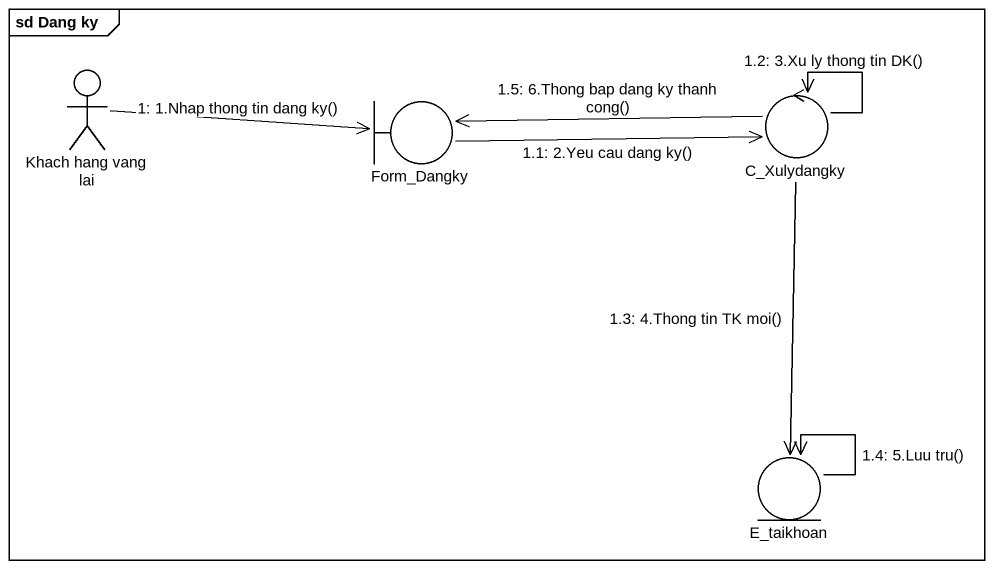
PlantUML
@startuml
mainframe sd Dang ky
actor "Khach hang vang lai" as Khach_hang_vang_lai
control C_Xulydangky
boundary Form_Dangky
entity E_taikhoan
Khach_hang_vang_lai -right-> Form_Dangky : 1: 1.Nhap thong tin dang ky()
Form_Dangky -right-> C_Xulydangky : 1.1: 2.Yeu cau dang ky()
C_Xulydangky --> C_Xulydangky : 1.2: 3.Xu ly thong tin DK()
C_Xulydangky --> E_taikhoan : 1.3: 4.Thong tin TK moi()
E_taikhoan --> E_taikhoan : 1.4: 5.Luu tru()
C_Xulydangky -left-> Form_Dangky : 1.5: 6.Thong bap dang ky thanh cong()
@enduml
